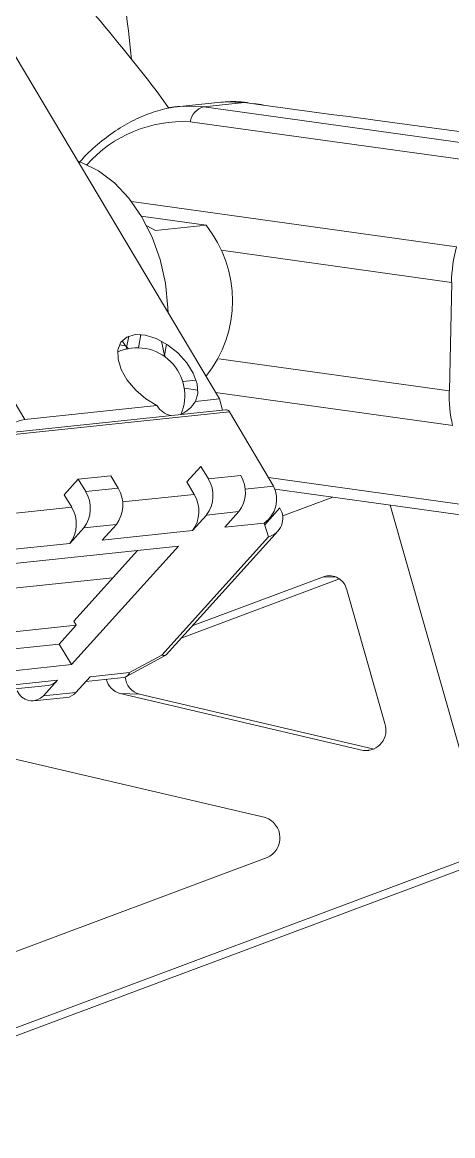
# Model space of a CAD drawing. Header units: millimetres. Extents: x -696 to 165, y -344 to 645.
# Drawn here: x -503.9 to -462.4, y -81.5 to 25.9 of the extents above; entities that cross this region are included whole.
import ezdxf

# ---------------------------------------------------------------- set-up
doc = ezdxf.new("R2010")
doc.units = ezdxf.units.MM

msp = doc.modelspace()

# ---------------------------------------------------------------- linework, layer by layer
at = {"color": 144, "linetype": 'Continuous', "lineweight": 0}
for p, q in [((-484.86, -10.45), (-505.44, 24.16)), ((-481.55, 18.01), (-482.46, 18.14)), ((-486.14, 6.31), (-492.39, 7.18)), ((-462.71, -9.67), (-462.48, 0.78)), ((-492.66, -5.52), (-492.44, -4.24)), ((-493.92, -5.33), (-494.24, -4.84)), ((-493.63, -5.61), (-493.92, -5.33)), ((-493.86, -5.64), (-493.58, -4.39)), ((-490.45, -4.87), (-490.15, -6.27)), ((-490.15, -6.27), (-490.07, -6.42)), ((-484.86, -10.45), (-484.57, -11.53)), ((-479.64, -18.86), (-483.9, -11.69)), ((-488, -18.46), (-486.64, -16.96)), ((-486.64, -16.96), (-485.93, -18.15)), ((-499.81, -19.7), (-498.46, -18.2)), ((-495.33, -17.87), (-498.46, -18.2)), ((-485.93, -18.15), (-482.81, -17.83)), ((-484.33, -22.82), (-482.98, -21.32)), ((-479.03, -20.97), (-480.49, -22.59)), ((-480.15, -23.76), (-480.54, -22.42)), ((-492.76, -25.07), (-498.9, -31.89)), ((-473.58, -27.65), (-474.82, -27.6)), ((-498.66, -32.28), (-529.93, -35.56)), ((-498.69, -38.76), (-497.33, -37.25))]:
    msp.add_line(p, q, dxfattribs=at)
at = {"color": 7, "linetype": 'Continuous', "lineweight": 15}
for p, q in [((-524.2, 22.19), (-503.63, -12.42)), ((-484.73, 18.18), (-488.69, 17.76)), ((-482.46, 18.14), (-486.36, 17.73)), ((-486.36, 17.73), (-458.54, 13.85)), ((-480.65, 17.92), (-481.31, 18.01)), ((-459.87, 12.41), (-487.69, 16.29)), ((-491.01, 5.79), (-491.87, 6.25)), ((-486.14, 6.31), (-491.01, 5.79)), ((-489.97, -5.16), (-490.15, -6.27)), ((-488.4, -8.78), (-487.12, -8.65)), ((-487.18, -10.7), (-484.86, -10.45)), ((-484.29, -11.51), (-537.04, -17.04)), ((-483.9, -11.69), (-536.71, -17.23)), ((-503.63, -12.42), (-490.89, -11.08)), ((-498.46, -18.2), (-497.75, -19.39)), ((-494.62, -19.07), (-495.33, -17.87)), ((-497.75, -19.39), (-494.62, -19.07)), ((-488, -18.46), (-487.29, -19.66)), ((-479.5, -19.14), (-459.55, -21.92)), ((-499.81, -19.7), (-499.1, -20.9)), ((-478.76, -21.72), (-473.93, -19.92)), ((-482.98, -21.32), (-486.11, -21.65)), ((-486.11, -21.65), (-487.46, -23.15)), ((-480.54, -22.42), (-484.33, -22.82)), ((-480.45, -22.36), (-480.2, -22.26)), ((-497.92, -22.89), (-499.27, -24.39)), ((-494.79, -22.56), (-497.92, -22.89)), ((-496.15, -24.06), (-494.79, -22.56)), ((-487.46, -23.15), (-496.15, -24.06)), ((-489.99, -35.12), (-479.21, -23.16)), ((-535.37, -29.54), (-488.81, -24.65)), ((-499.27, -24.39), (-507.96, -25.3)), ((-499.11, -36.08), (-488.81, -24.65)), ((-490.4, -35.15), (-480.15, -23.76)), ((-525.73, -30.9), (-495.12, -27.69)), ((-473.31, -27.81), (-488.54, -33.52)), ((-474.82, -27.6), (-487.48, -32.34)), ((-468.94, -41.76), (-472.6, -28.86)), ((-498.9, -31.89), (-498.66, -32.28)), ((-498.66, -32.28), (-500.29, -34.09)), ((-546.85, -38.97), (-500.29, -34.09)), ((-500.29, -34.09), (-499.11, -36.08)), ((-493.87, -37.25), (-490.04, -35.16)), ((-493.54, -36.85), (-490.4, -35.15)), ((-545.67, -40.96), (-499.11, -36.08)), ((-509.15, -38.49), (-500.46, -37.58)), ((-500.46, -37.58), (-501.81, -39.08)), ((-497.73, -37.7), (-494.07, -37.31)), ((-497.33, -37.25), (-493.54, -36.85)), ((-509.55, -38.93), (-501.38, -38.08)), ((-502.74, -39.58), (-499.61, -39.25)), ((-501.81, -39.08), (-498.69, -38.76)), ((-494.44, -38.86), (-471, -44.35)), ((-492.57, -38.94), (-494.44, -38.86)), ((-492.57, -38.94), (-469.95, -44.23)), ((-480.44, -50.83), (-512.19, -43.4)), ((-458.94, -54.05), (-562.4, -92.78)), ((-457.07, -54.13), (-560.53, -92.86)), ((-507.08, -64.72), (-480.28, -54.69))]:
    msp.add_line(p, q, dxfattribs=at)
at = {"color": 8, "linetype": 'Continuous', "lineweight": 15}
for p, q in [((-480.88, 17.92), (-481.55, 18.01)), ((-493.35, 8.6), (-462.01, 4.23)), ((-462.5, 0.79), (-484.7, 3.89)), ((-494.5, -5.24), (-493.92, -5.33)), ((-484.93, -6.58), (-462.73, -9.67)), ((-486.94, -9.6), (-488.25, -9.42)), ((-462.39, -13.02), (-485.23, -9.84)), ((-480.13, -18.03), (-460.59, -20.76)), ((-482.38, -19.14), (-479.64, -18.86)), ((-494.2, -20.38), (-487.29, -19.66)), ((-506.01, -21.62), (-499.1, -20.9)), ((-468.4, -20.69), (-458.94, -54.05)), ((-471, -44.35), (-470.42, -44.37))]:
    msp.add_line(p, q, dxfattribs=at)
at = {"color": 7, "linetype": 'Continuous', "lineweight": 15, "flags": 128}
for points in [[(-489.62, 17.62), (-488.9, 17.74), (-488.69, 17.76)], [(-482.46, 18.14), (-484.31, 18.21), (-484.73, 18.18)], [(-498.5, 12.48), (-498.15, 12.36), (-496.51, 11.54), (-494.98, 10.38), (-493.59, 8.9), (-492.37, 7.15), (-491.36, 5.16), (-490.59, 2.99), (-490.07, 0.7), (-489.82, -1.65), (-489.8, -2.14)]]:
    msp.add_lwpolyline(points, dxfattribs=at)
at = {"color": 8, "linetype": 'Continuous', "lineweight": 15, "flags": 128}
msp.add_lwpolyline([(-488.69, 17.76), (-488.34, 17.79), (-486.36, 17.73)], dxfattribs=at)
at = {"color": 144, "linetype": 'Continuous', "lineweight": 0, "flags": 128}
for points in [[(-482.01, 18.07), (-482.19, 18.13), (-482.46, 18.14)], [(-462.5, 0.79), (-462.49, 0.79), (-462.48, 0.78)], [(-487.18, -10.7), (-486.95, -9.92), (-487.02, -9), (-487.39, -7.98), (-488.02, -6.96), (-488.87, -6.01), (-489.87, -5.22), (-490.95, -4.63), (-492.01, -4.3), (-492.98, -4.25), (-493.78, -4.48), (-494.35, -4.98), (-494.64, -5.72), (-494.63, -6.62), (-494.32, -7.62), (-493.74, -8.65), (-492.93, -9.61), (-491.95, -10.45), (-490.89, -11.08)], [(-462.71, -9.67), (-462.71, -9.67), (-462.73, -9.67)]]:
    msp.add_lwpolyline(points, dxfattribs=at)
at = {"color": 7, "linetype": 'Continuous', "lineweight": 15}
for centre, radius, start, end in [((-485.92, 15.99), 1.79, 103.9292, 170.5414), ((-492.8, -10.12), 4.6, 336.4401, 114.2088), ((-502.99, -15.82), 3.46, 100.6802, 143.3995), ((-488.59, -19.77), 3.11, 323.0247, 31.3445), ((-497.28, -20.69), 3.11, 323.0247, 31.3445), ((-500.41, -21.01), 3.11, 323.0247, 31.3445), ((-489.95, -21.28), 3.11, 323.0247, 31.3445), ((-501.76, -22.52), 3.11, 323.0247, 31.3445), ((-490.21, -34.85), 0.349, 237.0561, 309.841), ((-501.56, -36.64), 1.45, 277.1148, 319.5666), ((-493.95, -37.06), 1.87, 193.252, 254.4935), ((-492.05, -37.11), 1.9, 185.0639, 254.1942), ((-502.93, -38.03), 1.53, 201.7535, 316.5515), ((-470.75, -42.43), 1.93, 262.782, 20.2672), ((-481.09, -52.79), 2.06, 293.2129, 71.6315)]:
    msp.add_arc(centre, radius, start, end, dxfattribs=at)
at = {"color": 8, "linetype": 'Continuous', "lineweight": 15}
msp.add_arc((-488.38, 3.91), 12.39, 86.8275, 138.3601, dxfattribs=at)
at = {"color": 144, "linetype": 'Continuous', "lineweight": 0}
for centre, radius, start, end in [((-495.34, -0.98), 11.73, 321.5066, 38.3889), ((-448.04, 0.47), 14.47, 164.9477, 178.7352), ((-489.99, -8.95), 3.31, 294.4776, 328.0907), ((-449.54, -10.01), 13.2, 178.554, 193.2167), ((-489.04, -9.96), 2.16, 211.3682, 256.2043), ((-484.24, -11.9), 0.397, 30.9499, 97.0514), ((-485.47, -19.45), 3.11, 323.0247, 31.3445), ((-482.18, -20.12), 2.83, 305.4706, 26.476), ((-480.64, -21.95), 1.88, 285.1096, 31.3539), ((-474.28, -29.23), 1.72, 12.168, 108.3481), ((-494.18, -36.64), 0.681, 279.6275, 341.606), ((-499.79, -37.82), 1.45, 277.1148, 319.5666)]:
    msp.add_arc(centre, radius, start, end, dxfattribs=at)
at = {"color": 7, "linetype": 'Continuous', "lineweight": 15}
for points, knots in [([(-493.33, 22.28), (-493.88, 27.19), (-495.1, 38.04), (-497.74, 54.61), (-501.24, 71.92), (-505.37, 88.93), (-508.31, 100.18), (-509.79, 105.8)], [0, 0, 0, 0, 0.17085, 0.377937, 0.584926, 0.792267, 1, 1, 1, 1]), ([(-489.73, 17.57), (-489.73, 17.58), (-491.01, 19.41), (-493.73, 22.85), (-497.88, 27.87), (-502.21, 32.62), (-506.7, 37.14), (-511.34, 41.39), (-516.11, 45.37), (-521.01, 49.07), (-526.03, 52.48), (-531.14, 55.6), (-536.35, 58.41), (-541.64, 60.91), (-546.98, 63.1), (-552.38, 64.97), (-557.82, 66.53), (-563.29, 67.76), (-568.69, 68.68), (-572.28, 69.02), (-574.02, 69.19)], [0, 0, 0, 0, 0.000435, 0.060736, 0.120996, 0.18119, 0.241293, 0.301276, 0.361108, 0.420758, 0.480193, 0.539386, 0.598311, 0.656947, 0.715281, 0.773308, 0.831031, 0.888462, 0.945621, 1, 1, 1, 1]), ([(-605.86, 66.34), (-606.94, 66.04), (-609.76, 65.26), (-614.28, 63.72), (-619.4, 61.68), (-624.42, 59.33), (-629.34, 56.69), (-634.15, 53.75), (-638.85, 50.53), (-643.42, 47.02), (-647.86, 43.23), (-652.15, 39.17), (-656.29, 34.85), (-660.26, 30.28), (-664.06, 25.45), (-667.68, 20.39), (-671.11, 15.11), (-674.34, 9.61), (-677.37, 3.91), (-680.18, -1.98), (-682.78, -8.04), (-685.16, -14.27), (-687.32, -20.65), (-689.24, -27.16), (-690.93, -33.79), (-692.39, -40.53), (-693.61, -47.36), (-694.59, -54.27), (-695.33, -61.25), (-695.83, -68.28), (-696.09, -75.35), (-696.11, -82.45), (-695.89, -89.55), (-695.43, -96.66), (-694.73, -103.75), (-693.79, -110.81), (-692.62, -117.83), (-691.21, -124.79), (-689.57, -131.69), (-687.7, -138.5), (-685.6, -145.22), (-683.28, -151.82), (-680.74, -158.31), (-677.99, -164.67), (-675.02, -170.87), (-671.85, -176.92), (-668.48, -182.79), (-664.9, -188.48), (-661.14, -193.98), (-657.2, -199.26), (-653.08, -204.32), (-648.79, -209.14), (-644.34, -213.72), (-639.74, -218.04), (-635, -222.1), (-630.14, -225.88), (-625.15, -229.37), (-620.06, -232.56), (-614.88, -235.46), (-609.61, -238.04), (-604.28, -240.32), (-598.89, -242.27), (-593.46, -243.91), (-588, -245.23), (-582.52, -246.23), (-577.04, -246.91), (-571.55, -247.27), (-566.09, -247.31), (-560.65, -247.04), (-555.24, -246.44), (-549.88, -245.54), (-544.57, -244.33), (-539.33, -242.8), (-534.16, -240.98), (-529.07, -238.85), (-524.08, -236.42), (-519.18, -233.7), (-514.4, -230.68), (-509.73, -227.38), (-505.2, -223.8), (-500.8, -219.94), (-496.55, -215.81), (-492.45, -211.42), (-488.53, -206.78), (-484.77, -201.89), (-481.21, -196.77), (-477.83, -191.42), (-474.65, -185.87), (-471.68, -180.12), (-468.92, -174.18), (-466.38, -168.07), (-464.06, -161.8), (-461.97, -155.39), (-460.11, -148.84), (-458.48, -142.18), (-457.08, -135.42), (-455.93, -128.56), (-455.01, -121.63), (-454.33, -114.64), (-453.9, -107.59), (-453.7, -100.52), (-453.75, -93.42), (-454.03, -86.31), (-454.56, -79.21), (-455.32, -72.12), (-456.33, -65.07), (-457.34, -59.23), (-458.09, -55.76), (-458.34, -54.61)], [0, 0, 0, 0, 0.005568, 0.014664, 0.023775, 0.032915, 0.042089, 0.051302, 0.060558, 0.069859, 0.079206, 0.088599, 0.098037, 0.107516, 0.117035, 0.126588, 0.136171, 0.14578, 0.155411, 0.165058, 0.174718, 0.184388, 0.194064, 0.203744, 0.213426, 0.223109, 0.23279, 0.242469, 0.252147, 0.261823, 0.271497, 0.281169, 0.290841, 0.300512, 0.310183, 0.319856, 0.32953, 0.339206, 0.348885, 0.358568, 0.368254, 0.377945, 0.387641, 0.397342, 0.407048, 0.416757, 0.42647, 0.436185, 0.445899, 0.45561, 0.465315, 0.475011, 0.484693, 0.494358, 0.503999, 0.513613, 0.523193, 0.532735, 0.542235, 0.55169, 0.561096, 0.570453, 0.579761, 0.589021, 0.598236, 0.607411, 0.616551, 0.625662, 0.634752, 0.643828, 0.652898, 0.661968, 0.671047, 0.680142, 0.68926, 0.698408, 0.707592, 0.716817, 0.726084, 0.735398, 0.744757, 0.754163, 0.763612, 0.773102, 0.78263, 0.792192, 0.801783, 0.811398, 0.821033, 0.830684, 0.840347, 0.850019, 0.859697, 0.869378, 0.87906, 0.888742, 0.898423, 0.908102, 0.917779, 0.927454, 0.937128, 0.9468, 0.956471, 0.966142, 0.975814, 0.985487, 0.995161, 1, 1, 1, 1]), ([(-488.92, 17.73), (-488.93, 17.73), (-489.56, 17.7), (-490.81, 17.37), (-492.64, 16.71), (-494.46, 15.73), (-496.21, 14.46), (-497.54, 13.31), (-498.22, 12.52), (-498.4, 12.32)], [0, 0, 0, 0, 0.004152, 0.183475, 0.36599, 0.551966, 0.741209, 0.933323, 1, 1, 1, 1]), ([(-482.23, 18.13), (-482.58, 18.18), (-483.4, 18.27), (-484.21, 18.2), (-484.67, 18.16)], [0, 0, 0, 0, 0.4304068, 1, 1, 1, 1]), ([(-382.87, 7.44), (-386.61, 7.69), (-394.62, 8.25), (-405.72, 9.17), (-416.33, 10.15), (-425.99, 11.12), (-436.92, 12.31), (-448.98, 13.72), (-464.21, 15.65), (-474.64, 17.07), (-480.88, 17.92)], [0, 0, 0, 0, 0.099849, 0.213841, 0.309309, 0.404846, 0.500346, 0.643497, 0.786673, 1, 1, 1, 1]), ([(-505.79, -72.37), (-505.54, -73.94), (-504.98, -77.5), (-504.36, -83.09), (-503.9, -89.11), (-503.66, -95.14), (-503.65, -101.15), (-503.86, -107.13), (-504.3, -113.06), (-504.95, -118.92), (-505.83, -124.71), (-506.93, -130.4), (-508.23, -135.98), (-509.75, -141.44), (-511.47, -146.75), (-513.4, -151.91), (-515.52, -156.89), (-517.82, -161.7), (-520.31, -166.3), (-522.97, -170.7), (-525.8, -174.88), (-528.79, -178.83), (-531.93, -182.54), (-535.21, -185.99), (-538.63, -189.19), (-542.17, -192.13), (-545.82, -194.79), (-549.59, -197.17), (-553.45, -199.26), (-557.4, -201.06), (-561.44, -202.54), (-564.77, -203.56), (-566.77, -203.97), (-567.39, -204.09)], [0, 0, 0, 0, 0.026124, 0.059123, 0.092122, 0.12512, 0.158115, 0.191108, 0.224096, 0.257081, 0.29006, 0.323035, 0.356004, 0.388969, 0.421929, 0.454886, 0.487841, 0.520797, 0.553755, 0.586718, 0.619693, 0.652683, 0.685695, 0.718737, 0.751817, 0.784943, 0.818124, 0.851368, 0.884682, 0.918069, 0.95153, 0.985062, 1, 1, 1, 1])]:
    msp.add_open_spline(points, degree=3, knots=knots, dxfattribs=at)
at = {"color": 144, "linetype": 'Continuous', "lineweight": 0}
msp.add_open_spline([(-481.31, 18), (-481.36, 18.01), (-481.45, 18.02), (-481.53, 18.01), (-481.55, 18.01)], degree=3, knots=[0, 0, 0, 0, 0.715747, 1, 1, 1, 1], dxfattribs=at)

doc.saveas('drawing.dxf')
